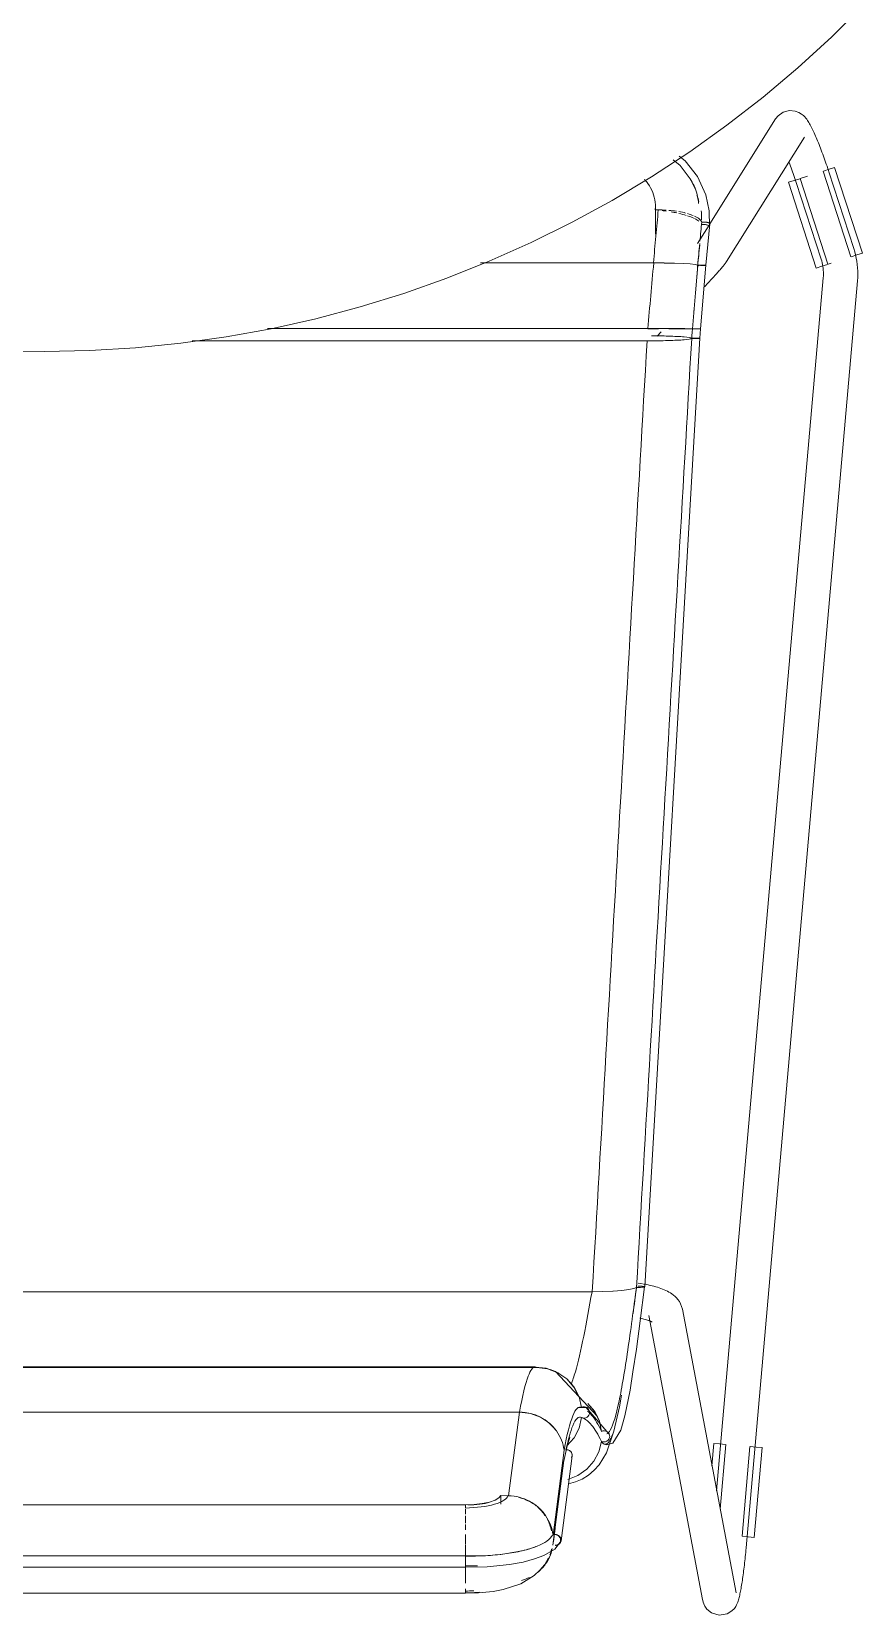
# Model space of a CAD drawing. Header units: millimetres. Extents: x 155927 to 317870, y -36033 to 97293.
# Drawn here: x 159944 to 160235, y 21972 to 22527 of the extents above; entities that cross this region are included whole.
import ezdxf

# ---------------------------------------------------------------- set-up
doc = ezdxf.new("R2010")
doc.units = ezdxf.units.MM
doc.header["$MEASUREMENT"] = 0
doc.layers.add('I-FURN', color=8, linetype='CONTINUOUS', lineweight=9)

msp = doc.modelspace()

# ---------------------------------------------------------------- linework, layer by layer
at = {"layer": 'I-FURN'}
for p, q in [((160224.2, 22524.75), (160235.57, 22536)), ((160212.38, 22513.96), (160224.2, 22524.75)), ((160200.15, 22503.65), (160212.38, 22513.96)), ((160187.51, 22493.84), (160200.15, 22503.65)), ((160204.52, 22496.05), (160181.49, 22459.29)), ((160205.41, 22497.18), (160204.52, 22496.05)), ((160205.41, 22497.18), (160207.15, 22498.4)), ((160207.15, 22498.4), (160209.37, 22498.99)), ((160209.37, 22498.99), (160211.35, 22498.81)), ((160211.35, 22498.81), (160212.73, 22498.29)), ((160212.73, 22498.29), (160213.64, 22497.73)), ((160213.64, 22497.73), (160214.27, 22497.21)), ((160214.27, 22497.21), (160214.74, 22496.74)), ((160214.74, 22496.74), (160215.1, 22496.31)), ((160215.1, 22496.31), (160215.42, 22495.91)), ((160215.42, 22495.91), (160215.69, 22495.52)), ((160215.69, 22495.52), (160215.95, 22495.13)), ((160215.95, 22495.13), (160216.19, 22494.74)), ((160216.19, 22494.74), (160216.43, 22494.34)), ((160216.43, 22494.34), (160216.66, 22493.93)), ((160174.49, 22484.55), (160187.51, 22493.84)), ((160187.39, 22446.1), (160214.69, 22489.68)), ((160216.66, 22493.93), (160216.89, 22493.51)), ((160216.89, 22493.51), (160217.12, 22493.07)), ((160217.12, 22493.07), (160217.35, 22492.61)), ((160217.35, 22492.61), (160217.58, 22492.14)), ((160217.58, 22492.14), (160217.81, 22491.65)), ((160217.81, 22491.65), (160218.04, 22491.14)), ((160218.04, 22491.14), (160218.28, 22490.61)), ((160218.28, 22490.61), (160218.52, 22490.06)), ((160218.52, 22490.06), (160218.77, 22489.5)), ((160218.77, 22489.5), (160219.01, 22488.92)), ((160219.01, 22488.92), (160219.26, 22488.33)), ((160161.1, 22475.78), (160174.49, 22484.55)), ((160219.26, 22488.33), (160219.51, 22487.72)), ((160219.51, 22487.72), (160219.76, 22487.09)), ((160219.76, 22487.09), (160220.01, 22486.45)), ((160220.01, 22486.45), (160220.26, 22485.8)), ((160220.26, 22485.8), (160220.52, 22485.13)), ((160220.52, 22485.13), (160220.77, 22484.45)), ((160220.77, 22484.45), (160221.03, 22483.77)), ((160221.03, 22483.77), (160221.28, 22483.07)), ((160168.77, 22481.72), (160171.16, 22479.72)), ((160170.79, 22483.06), (160172.9, 22481.38)), ((160171.16, 22479.72), (160174.66, 22475.14)), ((160172.9, 22481.38), (160177.23, 22475.85)), ((160209.33, 22480.8), (160209.56, 22480.17)), ((160209.56, 22480.17), (160209.79, 22479.54)), ((160209.79, 22479.54), (160210.03, 22478.89)), ((160210.03, 22478.89), (160210.27, 22478.23)), ((160210.27, 22478.23), (160210.5, 22477.57)), ((160221.16, 22477.78), (160230.85, 22447.77)), ((160221.28, 22483.07), (160221.53, 22482.36)), ((160221.28, 22477.82), (160223.25, 22478.45)), ((160221.53, 22482.36), (160221.79, 22481.65)), ((160221.79, 22481.65), (160222.04, 22480.92)), ((160222.04, 22480.92), (160222.29, 22480.19)), ((160222.29, 22480.19), (160222.54, 22479.46)), ((160222.54, 22479.46), (160222.79, 22478.72)), ((160222.79, 22478.72), (160223.03, 22477.99)), ((160223.03, 22477.99), (160223.18, 22477.53)), ((160223.25, 22478.45), (160225.2, 22479.08)), ((160225.2, 22479.08), (160234.89, 22449.08)), ((160147.38, 22467.55), (160161.1, 22475.78)), ((160174.66, 22475.14), (160176.57, 22471.46)), ((160177.23, 22475.85), (160180.13, 22469.54)), ((160209.05, 22473.87), (160211, 22474.5)), ((160209.05, 22473.87), (160218.74, 22443.86)), ((160210.5, 22477.57), (160210.74, 22476.9)), ((160210.74, 22476.9), (160210.97, 22476.22)), ((160210.97, 22476.22), (160211.2, 22475.53)), ((160211, 22474.5), (160212.97, 22475.14)), ((160211.2, 22475.53), (160211.43, 22474.84)), ((160211.43, 22474.84), (160211.66, 22474.15)), ((160211.66, 22474.15), (160211.77, 22473.82)), ((160211.77, 22473.82), (160220.48, 22447.01)), ((160222.78, 22445.17), (160213.09, 22475.17)), ((160215.67, 22476.01), (160213.19, 22475.21)), ((160231.89, 22450.72), (160223.18, 22477.53)), ((160133.34, 22459.88), (160147.38, 22467.55)), ((160180.13, 22469.54), (160181.35, 22463.89)), ((160162.44, 22464.21), (160163.49, 22464.21)), ((160162.49, 22455.7), (160162.49, 22465.46)), ((160181.35, 22463.89), (160181.44, 22458.43)), ((160119, 22452.78), (160133.34, 22459.88)), ((160181.25, 22458.92), (160177.22, 22452.47)), ((160180.14, 22444.83), (160181.56, 22459.32)), ((160104.4, 22446.26), (160119, 22452.78)), ((160231.91, 22450.67), (160231.89, 22450.72)), ((160232.24, 22449.58), (160231.91, 22450.67)), ((160089.54, 22440.32), (160104.4, 22446.26)), ((160161.79, 22445.66), (160101.3, 22445.66)), ((160101.3, 22445.66), (160161.79, 22445.66)), ((160165.55, 22445.64), (160161.79, 22445.66)), ((160161.91, 22445.66), (160165.55, 22445.63)), ((160165.64, 22445.63), (160169.08, 22445.56)), ((160169.08, 22445.56), (160165.65, 22445.63)), ((160172.18, 22445.45), (160169.08, 22445.56)), ((160169.15, 22445.56), (160172.18, 22445.45)), ((160174.66, 22445.3), (160172.18, 22445.45)), ((160172.22, 22445.44), (160174.66, 22445.29)), ((160176.4, 22445.12), (160174.66, 22445.3)), ((160174.68, 22445.29), (160176.4, 22445.12)), ((160176.4, 22445.12), (160177.28, 22444.92)), ((160177.29, 22444.92), (160176.4, 22445.12)), ((160177.28, 22444.92), (160177.75, 22444.93)), ((160177.76, 22444.93), (160177.29, 22444.92)), ((160177.3, 22444.74), (160177.77, 22444.73)), ((160177.77, 22444.73), (160177.3, 22444.74)), ((160177.75, 22444.93), (160178.25, 22444.93)), ((160178.25, 22444.93), (160177.76, 22444.93)), ((160178.75, 22444.93), (160178.25, 22444.93)), ((160178.25, 22444.93), (160178.74, 22444.93)), ((160178.27, 22444.73), (160178.76, 22444.73)), ((160178.76, 22444.73), (160178.27, 22444.73)), ((160178.31, 22422.63), (160180.13, 22444.83)), ((160178.74, 22444.93), (160179.19, 22444.92)), ((160179.2, 22444.92), (160178.75, 22444.93)), ((160178.76, 22444.73), (160179.21, 22444.74)), ((160179.21, 22444.74), (160178.76, 22444.73)), ((160179.19, 22444.92), (160179.58, 22444.9)), ((160179.58, 22444.9), (160179.2, 22444.92)), ((160179.21, 22444.74), (160179.59, 22444.76)), ((160179.59, 22444.76), (160179.21, 22444.74)), ((160179.88, 22444.88), (160179.58, 22444.9)), ((160179.58, 22444.9), (160179.87, 22444.88)), ((160179.59, 22444.76), (160179.88, 22444.78)), ((160179.88, 22444.78), (160179.59, 22444.76)), ((160180.07, 22444.86), (160179.88, 22444.88)), ((160179.88, 22444.78), (160180.07, 22444.81)), ((160180.07, 22444.81), (160179.88, 22444.78)), ((160180.06, 22444.86), (160180.13, 22444.83)), ((160180.14, 22444.83), (160180.07, 22444.86)), ((160180.07, 22444.81), (160180.14, 22444.83)), ((160180.13, 22444.83), (160180.07, 22444.81)), ((160186.27, 22444.61), (160186.07, 22444.37)), ((160186.46, 22444.84), (160186.27, 22444.61)), ((160186.64, 22445.07), (160186.46, 22444.84)), ((160186.81, 22445.29), (160186.64, 22445.07)), ((160186.99, 22445.52), (160186.81, 22445.29)), ((160187.17, 22445.77), (160186.99, 22445.52)), ((160187.39, 22446.1), (160187.17, 22445.77)), ((160220.69, 22444.49), (160218.74, 22443.86)), ((160220.48, 22447.01), (160220.67, 22446.38)), ((160220.67, 22446.38), (160220.84, 22445.74)), ((160222.66, 22445.13), (160220.69, 22444.49)), ((160220.84, 22445.74), (160220.98, 22445.09)), ((160220.98, 22445.09), (160221.09, 22444.44)), ((160224.04, 22445.58), (160222.88, 22445.2)), ((160232.94, 22448.45), (160230.97, 22447.81)), ((160232.52, 22448.47), (160232.24, 22449.58)), ((160232.76, 22447.35), (160232.52, 22448.47)), ((160232.96, 22446.23), (160232.76, 22447.35)), ((160234.89, 22449.08), (160232.94, 22448.45)), ((160233.11, 22445.1), (160232.96, 22446.23)), ((160233.21, 22443.96), (160233.11, 22445.1)), ((160074.45, 22434.99), (160089.54, 22440.32)), ((160181.37, 22439.15), (160180.96, 22438.71)), ((160181.78, 22439.59), (160181.37, 22439.15)), ((160182.17, 22440.01), (160181.78, 22439.59)), ((160182.55, 22440.43), (160182.17, 22440.01)), ((160182.92, 22440.83), (160182.55, 22440.43)), ((160183.27, 22441.22), (160182.92, 22440.83)), ((160183.62, 22441.6), (160183.27, 22441.22)), ((160183.95, 22441.96), (160183.62, 22441.6)), ((160221.22, 22440.45), (160183.93, 22015.94)), ((160184.26, 22442.31), (160183.95, 22441.96)), ((160184.56, 22442.65), (160184.26, 22442.31)), ((160184.85, 22442.97), (160184.56, 22442.65)), ((160185.12, 22443.28), (160184.85, 22442.97)), ((160185.38, 22443.57), (160185.12, 22443.28)), ((160185.62, 22443.85), (160185.38, 22443.57)), ((160185.85, 22444.12), (160185.62, 22443.85)), ((160186.07, 22444.37), (160185.85, 22444.12)), ((160194.23, 21996.07), (160233.18, 22439.4)), ((160221.09, 22444.44), (160221.18, 22443.78)), ((160221.18, 22443.78), (160221.24, 22443.12)), ((160221.27, 22441.14), (160221.23, 22440.47)), ((160221.23, 22440.47), (160221.23, 22440.44)), ((160221.24, 22443.12), (160221.28, 22442.46)), ((160221.29, 22441.8), (160221.27, 22441.14)), ((160221.28, 22442.46), (160221.29, 22441.8)), ((160233.18, 22439.39), (160233.26, 22440.53)), ((160233.27, 22442.82), (160233.21, 22443.96)), ((160233.26, 22440.53), (160233.29, 22441.68)), ((160233.29, 22441.68), (160233.27, 22442.82)), ((160059.17, 22430.26), (160074.45, 22434.99)), ((160180.11, 22437.79), (160179.67, 22437.32)), ((160180.54, 22438.25), (160180.11, 22437.79)), ((160180.96, 22438.71), (160180.54, 22438.25)), ((160043.71, 22426.15), (160059.17, 22430.26)), ((160012.36, 22419.79), (160028.1, 22422.65)), ((160026.85, 22422.69), (160159.84, 22422.69)), ((160159.84, 22422.69), (160026.85, 22422.69)), ((160028.1, 22422.65), (160043.71, 22426.15)), ((160159.84, 22422.69), (160163.63, 22422.69)), ((160163.63, 22422.69), (160159.84, 22422.69)), ((160163.63, 22422.57), (160159.86, 22422.57)), ((160159.86, 22422.57), (160163.64, 22422.57)), ((160163.63, 22422.69), (160167.2, 22422.69)), ((160167.2, 22422.69), (160163.63, 22422.69)), ((160170.31, 22422.58), (160167.19, 22422.57)), ((160167.19, 22422.57), (160170.32, 22422.58)), ((160167.2, 22422.69), (160170.33, 22422.68)), ((160170.33, 22422.68), (160167.2, 22422.69)), ((160172.81, 22422.59), (160170.31, 22422.58)), ((160170.32, 22422.58), (160172.82, 22422.59)), ((160170.33, 22422.68), (160172.83, 22422.67)), ((160172.84, 22422.67), (160170.33, 22422.68)), ((160174.56, 22422.61), (160172.81, 22422.59)), ((160172.82, 22422.59), (160174.57, 22422.61)), ((160172.84, 22422.67), (160174.58, 22422.65)), ((160174.58, 22422.65), (160172.84, 22422.67)), ((160174.58, 22422.65), (160175.47, 22422.64)), ((160175.47, 22422.64), (160174.58, 22422.65)), ((160175.93, 22422.62), (160175.46, 22422.62)), ((160175.46, 22422.62), (160175.93, 22422.62)), ((160175.47, 22422.64), (160175.94, 22422.64)), ((160175.94, 22422.64), (160175.47, 22422.64)), ((160176.43, 22422.62), (160175.93, 22422.62)), ((160175.93, 22422.62), (160176.43, 22422.62)), ((160175.94, 22422.64), (160176.43, 22422.64)), ((160176.44, 22422.64), (160175.94, 22422.64)), ((160176.43, 22422.64), (160176.93, 22422.64)), ((160176.92, 22422.62), (160176.43, 22422.62)), ((160176.43, 22422.62), (160176.92, 22422.62)), ((160176.93, 22422.64), (160176.44, 22422.64)), ((160177.37, 22422.62), (160176.92, 22422.62)), ((160176.92, 22422.62), (160177.37, 22422.62)), ((160176.93, 22422.64), (160177.38, 22422.64)), ((160177.38, 22422.64), (160176.93, 22422.64)), ((160177.75, 22422.62), (160177.37, 22422.62)), ((160177.37, 22422.62), (160177.76, 22422.62)), ((160177.38, 22422.64), (160177.76, 22422.64)), ((160177.76, 22422.64), (160177.38, 22422.64)), ((160177.76, 22422.64), (160178.05, 22422.63)), ((160178.06, 22422.63), (160177.76, 22422.64)), ((160178.3, 22422.63), (160178.04, 22419.27)), ((160178.24, 22422.63), (160178.3, 22422.63)), ((160178.3, 22422.63), (160178.24, 22422.63)), ((160178.24, 22422.63), (160178.31, 22422.63)), ((160178.31, 22422.63), (160178.24, 22422.63)), ((159980.59, 22415.96), (159996.51, 22417.56)), ((159996.51, 22417.56), (160012.36, 22419.79)), ((160000.48, 22418.38), (160159.58, 22418.38)), ((160159.58, 22418.38), (160000.48, 22418.38)), ((160158.75, 22087.36), (160178.03, 22419.27)), ((160159.58, 22418.38), (160163.36, 22418.4)), ((160163.37, 22420.14), (160161.12, 22420.16)), ((160163.07, 22420.02), (160164.54, 22421.55)), ((160163.36, 22418.4), (160166.93, 22418.48)), ((160166.92, 22420.06), (160163.37, 22420.14)), ((160170.04, 22419.94), (160166.92, 22420.06)), ((160166.93, 22418.48), (160170.06, 22418.6)), ((160172.54, 22419.77), (160170.04, 22419.94)), ((160170.06, 22418.6), (160172.56, 22418.77)), ((160174.29, 22419.58), (160172.54, 22419.77)), ((160172.56, 22418.77), (160174.31, 22418.96)), ((160175.19, 22419.37), (160174.29, 22419.58)), ((160174.31, 22418.96), (160175.2, 22419.17)), ((160175.66, 22419.38), (160175.19, 22419.37)), ((160175.2, 22419.17), (160175.67, 22419.16)), ((160176.16, 22419.38), (160175.66, 22419.38)), ((160175.67, 22419.16), (160176.16, 22419.16)), ((160176.65, 22419.38), (160176.16, 22419.38)), ((160176.16, 22419.16), (160176.65, 22419.17)), ((160177.1, 22419.37), (160176.65, 22419.38)), ((160176.65, 22419.17), (160177.11, 22419.18)), ((160177.48, 22419.35), (160177.1, 22419.37)), ((160177.11, 22419.18), (160177.49, 22419.19)), ((160177.78, 22419.33), (160177.48, 22419.35)), ((160177.49, 22419.19), (160177.78, 22419.22)), ((160177.96, 22419.3), (160177.78, 22419.33)), ((160177.78, 22419.22), (160177.97, 22419.24)), ((160178.03, 22419.27), (160177.96, 22419.3)), ((160177.97, 22419.24), (160178.03, 22419.27)), ((159939.99, 22414.77), (159948.63, 22414.68)), ((159948.63, 22414.68), (159964.62, 22415)), ((159964.62, 22415), (159980.59, 22415.96)), ((159756.93, 22085.64), (160140.33, 22085.64)), ((160140.33, 22085.64), (159756.93, 22085.64)), ((160140.33, 22085.64), (160144.1, 22085.7)), ((160144.1, 22085.7), (160140.41, 22085.64)), ((160144.1, 22085.7), (160147.63, 22085.86)), ((160147.63, 22085.86), (160144.16, 22085.7)), ((160147.63, 22085.86), (160150.73, 22086.09)), ((160150.74, 22086.09), (160147.68, 22085.86)), ((160150.73, 22086.09), (160153.23, 22086.41)), ((160153.23, 22086.41), (160150.77, 22086.1)), ((160153.23, 22086.41), (160154.98, 22086.77)), ((160154.98, 22086.77), (160153.24, 22086.41)), ((160155.88, 22087.17), (160154.98, 22086.77)), ((160154.98, 22086.77), (160155.88, 22087.17)), ((160155.88, 22087.17), (160156.35, 22087.16)), ((160156.35, 22087.16), (160155.88, 22087.17)), ((160156.35, 22087.16), (160156.85, 22087.15)), ((160156.85, 22087.15), (160156.35, 22087.16)), ((160156.89, 22087.58), (160156.39, 22087.57)), ((160156.39, 22087.57), (160156.89, 22087.58)), ((160157.22, 22088.49), (160156.49, 22088.59)), ((160156.85, 22087.15), (160157.34, 22087.16)), ((160157.34, 22087.16), (160156.85, 22087.15)), ((160157.38, 22087.57), (160156.89, 22087.58)), ((160156.89, 22087.58), (160157.38, 22087.57)), ((160158.74, 22087.36), (160157.19, 22075.51)), ((160157.94, 22088.39), (160157.22, 22088.49)), ((160157.34, 22087.16), (160157.79, 22087.18)), ((160157.8, 22087.18), (160157.34, 22087.16)), ((160157.83, 22087.54), (160157.38, 22087.57)), ((160157.38, 22087.57), (160157.83, 22087.54)), ((160157.79, 22087.18), (160158.18, 22087.21)), ((160158.18, 22087.21), (160157.8, 22087.18)), ((160158.21, 22087.51), (160157.83, 22087.54)), ((160157.83, 22087.54), (160158.21, 22087.51)), ((160158.18, 22087.21), (160158.48, 22087.26)), ((160158.48, 22087.26), (160158.18, 22087.21)), ((160158.5, 22087.47), (160158.21, 22087.51)), ((160158.21, 22087.51), (160158.5, 22087.47)), ((160158.64, 22088.27), (160158.38, 22088.31)), ((160158.48, 22087.26), (160158.67, 22087.31)), ((160158.67, 22087.31), (160158.48, 22087.26)), ((160158.68, 22087.41), (160158.5, 22087.47)), ((160158.5, 22087.47), (160158.68, 22087.41)), ((160159.33, 22088.14), (160158.64, 22088.27)), ((160158.67, 22087.31), (160158.74, 22087.36)), ((160158.75, 22087.36), (160158.67, 22087.31)), ((160158.74, 22087.36), (160158.68, 22087.41)), ((160158.68, 22087.41), (160158.75, 22087.36)), ((160160.01, 22088.01), (160159.33, 22088.14)), ((160160.68, 22087.87), (160160.01, 22088.01)), ((160161.34, 22087.71), (160160.68, 22087.87)), ((160161.98, 22087.55), (160161.34, 22087.71)), ((160162.61, 22087.38), (160161.98, 22087.55)), ((160163.23, 22087.2), (160162.61, 22087.38)), ((160163.83, 22087), (160163.23, 22087.2)), ((160164.43, 22086.8), (160163.83, 22087)), ((160165.01, 22086.58), (160164.43, 22086.8)), ((160165.58, 22086.34), (160165.01, 22086.58)), ((160166.14, 22086.09), (160165.58, 22086.34)), ((160166.69, 22085.82), (160166.14, 22086.09)), ((160167.22, 22085.53), (160166.69, 22085.82)), ((160167.76, 22085.2), (160167.22, 22085.53)), ((160168.3, 22084.85), (160167.76, 22085.2)), ((160168.83, 22084.44), (160168.3, 22084.85)), ((160169.36, 22083.99), (160168.83, 22084.44)), ((160169.88, 22083.47), (160169.36, 22083.99)), ((160170.39, 22082.88), (160169.88, 22083.47)), ((160170.88, 22082.19), (160170.39, 22082.88)), ((160171.31, 22081.4), (160170.88, 22082.19)), ((160171.68, 22080.5), (160171.31, 22081.4)), ((160171.94, 22079.52), (160171.68, 22080.5)), ((160190.75, 21980.22), (160171.94, 22079.52)), ((160157.19, 22075.51), (160155.83, 22065.58)), ((160157.6, 22076.26), (160157.11, 22076.35)), ((160158.07, 22076.16), (160157.6, 22076.26)), ((160158.51, 22076.05), (160158.07, 22076.16)), ((160158.93, 22075.95), (160158.51, 22076.05)), ((160159.33, 22075.84), (160158.93, 22075.95)), ((160159.69, 22075.73), (160159.33, 22075.84)), ((160160.03, 22075.62), (160159.69, 22075.73)), ((160160.33, 22075.52), (160160.03, 22075.62)), ((160160.15, 22077.28), (160178.96, 21977.99)), ((160160.6, 22075.41), (160160.33, 22075.52)), ((160160.84, 22075.32), (160160.6, 22075.41)), ((160161.03, 22075.23), (160160.84, 22075.32)), ((160161.18, 22075.16), (160161.03, 22075.23)), ((160161.27, 22075.11), (160161.18, 22075.16)), ((160161.34, 22075.07), (160161.27, 22075.11)), ((160161.37, 22075.05), (160161.34, 22075.07)), ((160155.83, 22065.58), (160154.65, 22057.56)), ((159776.24, 22059.14), (160121.02, 22059.14)), ((160121.02, 22059.14), (159776.24, 22059.14)), ((160120.48, 22059.3), (159815.68, 22059.3)), ((160124.23, 22058.85), (160120.48, 22059.29)), ((160121.02, 22059.14), (160124.81, 22058.66)), ((160124.81, 22058.67), (160121.02, 22059.14)), ((160128.7, 22057.13), (160124.23, 22058.85)), ((160128.38, 22057.31), (160124.81, 22058.67)), ((160124.81, 22058.66), (160128.38, 22057.3)), ((160127.6, 22057.72), (160125.67, 22058.43)), ((160142.2, 22042.03), (160127.6, 22057.72)), ((160131.52, 22055.14), (160128.38, 22057.31)), ((160128.38, 22057.3), (160131.51, 22055.13)), ((160154.65, 22057.56), (160153.62, 22051.24)), ((160131.51, 22055.13), (160134.02, 22052.25)), ((160134.03, 22052.26), (160131.52, 22055.14)), ((160134.02, 22052.25), (160135.77, 22048.87)), ((160135.78, 22048.87), (160134.03, 22052.26)), ((160153.62, 22051.24), (160151.81, 22042.22)), ((160136.67, 22045.15), (160135.78, 22048.87)), ((160138.85, 22046.54), (160141.25, 22043.7)), ((160141.26, 22043.7), (160138.85, 22046.54)), ((160149.9, 22045.38), (160150.64, 22049.45)), ((159782.27, 22043.54), (160114.98, 22043.54)), ((160114.98, 22043.54), (159782.27, 22043.54)), ((160114.98, 22043.54), (160111.12, 22014.27)), ((160118.75, 22043.07), (160114.98, 22043.54)), ((160122.3, 22041.75), (160118.75, 22043.07)), ((160125.41, 22039.67), (160122.3, 22041.75)), ((160138.48, 22045.12), (160135.6, 22045.17)), ((160135.78, 22037.93), (160136.67, 22041.64)), ((160136.67, 22045.15), (160137.14, 22045.31)), ((160137.14, 22045.31), (160136.67, 22045.15)), ((160137.14, 22041.49), (160136.67, 22041.65)), ((160136.67, 22041.64), (160137.14, 22041.48)), ((160137.35, 22041.36), (160136.92, 22041.54)), ((160137.14, 22045.31), (160137.64, 22045.35)), ((160137.64, 22045.35), (160137.14, 22045.31)), ((160137.64, 22041.45), (160137.14, 22041.49)), ((160137.14, 22041.48), (160137.64, 22041.44)), ((160137.64, 22045.35), (160138.13, 22045.27)), ((160138.13, 22045.27), (160137.64, 22045.35)), ((160138.13, 22041.53), (160137.64, 22041.45)), ((160137.64, 22041.44), (160138.13, 22041.53)), ((160138.13, 22045.27), (160138.58, 22045.07)), ((160138.58, 22045.07), (160138.13, 22045.27)), ((160138.58, 22041.73), (160138.13, 22041.53)), ((160138.13, 22041.53), (160138.58, 22041.73)), ((160146.31, 22035.83), (160138.19, 22045.25)), ((160138.58, 22045.07), (160138.96, 22044.75)), ((160138.96, 22044.75), (160138.58, 22045.07)), ((160138.96, 22042.04), (160138.58, 22041.73)), ((160138.58, 22041.73), (160138.96, 22042.04)), ((160138.96, 22044.75), (160139.25, 22044.35)), ((160139.26, 22044.35), (160138.96, 22044.75)), ((160139.25, 22042.45), (160138.96, 22042.04)), ((160138.96, 22042.04), (160139.26, 22042.45)), ((160139.25, 22044.35), (160139.44, 22043.89)), ((160139.44, 22042.91), (160139.25, 22042.45)), ((160139.45, 22043.89), (160139.26, 22044.35)), ((160139.26, 22042.45), (160139.45, 22042.91)), ((160139.44, 22043.89), (160139.51, 22043.4)), ((160139.51, 22043.4), (160139.44, 22042.91)), ((160139.51, 22043.4), (160139.45, 22043.89)), ((160139.45, 22042.91), (160139.51, 22043.4)), ((160141.25, 22043.7), (160142.89, 22040.37)), ((160142.9, 22040.38), (160141.26, 22043.7)), ((160142.89, 22040.37), (160143.68, 22036.76)), ((160143.68, 22036.76), (160142.9, 22040.38)), ((160148.01, 22036.86), (160149.9, 22045.38)), ((160151.81, 22042.22), (160150.41, 22037.23)), ((160127.9, 22036.93), (160125.41, 22039.67)), ((160131.52, 22031.66), (160134.03, 22034.54)), ((160132.52, 22034.57), (160131.76, 22032.13)), ((160134.03, 22034.54), (160135.78, 22037.93)), ((160143.68, 22036.76), (160144.16, 22036.91)), ((160144.16, 22036.91), (160143.68, 22036.76)), ((160144.16, 22036.91), (160144.65, 22036.94)), ((160144.66, 22036.94), (160144.16, 22036.91)), ((160144.65, 22036.94), (160145.15, 22036.85)), ((160145.15, 22036.85), (160144.66, 22036.94)), ((160145.15, 22036.85), (160145.59, 22036.64)), ((160145.6, 22036.65), (160145.15, 22036.85)), ((160145.34, 22029.23), (160148.01, 22036.86)), ((160145.59, 22036.64), (160145.97, 22036.33)), ((160145.98, 22036.33), (160145.6, 22036.65)), ((160145.97, 22036.33), (160146.26, 22035.92)), ((160146.27, 22035.92), (160145.98, 22036.33)), ((160146.15, 22036.11), (160146.28, 22035.89)), ((160146.43, 22034.49), (160146.23, 22034.04)), ((160146.24, 22034.04), (160146.43, 22034.49)), ((160146.26, 22035.92), (160146.44, 22035.46)), ((160146.45, 22035.47), (160146.27, 22035.92)), ((160146.5, 22034.98), (160146.43, 22034.49)), ((160146.43, 22034.49), (160146.51, 22034.98)), ((160146.44, 22035.46), (160146.5, 22034.98)), ((160146.51, 22034.98), (160146.45, 22035.47)), ((160150.41, 22037.23), (160147.64, 22032.59)), ((160130.53, 22030.17), (160126.69, 22000.47)), ((160131.76, 22032.13), (160130.39, 22025.84)), ((160131.5, 22030.36), (160131, 22030.32)), ((160131.99, 22030.28), (160131.5, 22030.36)), ((160132.44, 22030.09), (160131.99, 22030.28)), ((160132.83, 22029.79), (160132.44, 22030.09)), ((160133.12, 22029.4), (160132.83, 22029.79)), ((160133.31, 22028.96), (160133.12, 22029.4)), ((160133.38, 22028.49), (160133.31, 22028.96)), ((160140.99, 22026.33), (160142.73, 22029.65)), ((160142.73, 22029.65), (160143.63, 22033.28)), ((160142.83, 22025.12), (160145.34, 22029.23)), ((160144.1, 22033.11), (160143.63, 22033.28)), ((160143.63, 22033.28), (160144.1, 22033.11)), ((160144.6, 22033.07), (160144.1, 22033.11)), ((160144.1, 22033.11), (160144.6, 22033.07)), ((160145.45, 22032.06), (160144.54, 22032.35)), ((160145.09, 22033.15), (160144.6, 22033.07)), ((160144.6, 22033.07), (160145.09, 22033.14)), ((160145.55, 22033.34), (160145.09, 22033.15)), ((160145.09, 22033.14), (160145.55, 22033.34)), ((160147.64, 22032.59), (160145.45, 22032.06)), ((160145.93, 22033.65), (160145.55, 22033.34)), ((160145.55, 22033.34), (160145.94, 22033.64)), ((160146.23, 22034.04), (160145.93, 22033.65)), ((160145.94, 22033.64), (160146.24, 22034.04)), ((160182.89, 22032.58), (160182.2, 22024.68)), ((160182.89, 22032.58), (160184.94, 22032.4)), ((160184.94, 22032.4), (160187, 22032.22)), ((160185.14, 22009.6), (160187.12, 22032.21)), ((160195.57, 22031.46), (160192.81, 22000.05)), ((160195.7, 22031.45), (160197.76, 22031.27)), ((160199.8, 22031.09), (160197.04, 21999.68)), ((160197.76, 22031.27), (160199.8, 22031.09)), ((160130.51, 22026.62), (160126.67, 21996.93)), ((160133.36, 22028.26), (160129.51, 21998.48)), ((160133.12, 22027.58), (160133.31, 22028.03)), ((160133.31, 22028.03), (160133.38, 22028.49)), ((160135.42, 22021.33), (160138.51, 22023.5)), ((160138.51, 22023.5), (160140.99, 22026.33)), ((160141.1, 22023.16), (160142.83, 22025.12)), ((160131.91, 22019.92), (160135.42, 22021.33)), ((160132.05, 22018.41), (160134.55, 22019.07)), ((160134.55, 22019.07), (160136.92, 22020.1)), ((160136.92, 22020.1), (160139.12, 22021.47)), ((160139.12, 22021.47), (160141.1, 22023.16)), ((160106.42, 22012.68), (160104.43, 22012.01)), ((160107.77, 22013.47), (160106.42, 22012.68)), ((160108.41, 22014.33), (160107.77, 22013.47)), ((160108.41, 22011.33), (160108.41, 22014.33)), ((160111.12, 22014.27), (160108.41, 22014.33)), ((160096.05, 22011.08), (159801.2, 22011.08)), ((159801.2, 22011.02), (160096.05, 22011.02)), ((160099.09, 22011.19), (160096.05, 22011.08)), ((160096.05, 22009.49), (160096.05, 22007.75)), ((160096.05, 22007.17), (160096.05, 22004.7)), ((160101.94, 22011.5), (160099.09, 22011.19)), ((160104.43, 22012.01), (160101.94, 22011.5)), ((160096.05, 22004.18), (160096.05, 22002.34)), ((160127.44, 22002.89), (160126.82, 21998.12)), ((160096.05, 22000.71), (160096.05, 21997.15)), ((160096.05, 21993.15), (160096.05, 21996.96)), ((160096.05, 21996.96), (160096.05, 21993.15)), ((160117.39, 21995.37), (160120.21, 21996.25)), ((160120.21, 21996.25), (160120.72, 21996.44)), ((160127.26, 21995.6), (160123.43, 21993.3)), ((160129.15, 21997.99), (160127.26, 21995.6)), ((160195, 21999.86), (160192.94, 22000.04)), ((160194.15, 21995.16), (160194.22, 21995.92)), ((160194.22, 21995.92), (160194.23, 21996.07)), ((160197.04, 21999.68), (160195, 21999.86)), ((160096.05, 21993.18), (159801.2, 21993.18)), ((160096.05, 21993.18), (160102.47, 21993.26)), ((160096.05, 21993.17), (160096.05, 21989.21)), ((160096.05, 21993.07), (160096.05, 21993.17)), ((160096.05, 21992.84), (160096.05, 21993.07)), ((160096.05, 21992.51), (160096.05, 21992.84)), ((160096.05, 21992.09), (160096.05, 21992.51)), ((160096.05, 21991.62), (160096.05, 21992.09)), ((160096.05, 21991.12), (160096.05, 21991.62)), ((160096.05, 21990.63), (160096.05, 21991.12)), ((160096.05, 21990.18), (160096.05, 21990.63)), ((160096.05, 21989.79), (160096.05, 21990.18)), ((160102.47, 21993.26), (160108.45, 21993.74)), ((160111.5, 21990.16), (160103.62, 21989.36)), ((160108.45, 21993.74), (160113.89, 21994.57)), ((160116.22, 21991.03), (160111.5, 21990.16)), ((160113.89, 21994.57), (160117.39, 21995.37)), ((160120.26, 21992.11), (160116.22, 21991.03)), ((160123.43, 21993.3), (160120.26, 21992.11)), ((160123.79, 21990.22), (160122.12, 21988.15)), ((160125.12, 21992.49), (160123.79, 21990.22)), ((160193.62, 21990), (160193.7, 21990.72)), ((160193.7, 21990.72), (160193.78, 21991.45)), ((160193.78, 21991.45), (160193.86, 21992.18)), ((160193.86, 21992.18), (160193.93, 21992.92)), ((160193.93, 21992.92), (160194.01, 21993.67)), ((160194.01, 21993.67), (160194.08, 21994.41)), ((160194.08, 21994.41), (160194.15, 21995.16)), ((159801.2, 21989.21), (160096.05, 21989.21)), ((160096.05, 21989.48), (160096.05, 21989.79)), ((160096.05, 21989.28), (160096.05, 21989.48)), ((160096.05, 21986.43), (160096.05, 21989.46)), ((160096.05, 21989.46), (160096.05, 21986.44)), ((160103.62, 21989.36), (160096.05, 21989.21)), ((160096.05, 21989.21), (160096.05, 21989.28)), ((160096.05, 21986.28), (160096.05, 21983.7)), ((160120.14, 21986.32), (160115.43, 21983.45)), ((160122.12, 21988.15), (160120.14, 21986.32)), ((160192.83, 21984.06), (160192.92, 21984.67)), ((160192.92, 21984.67), (160193.01, 21985.29)), ((160193.01, 21985.29), (160193.1, 21985.92)), ((160193.1, 21985.92), (160193.19, 21986.57)), ((160193.19, 21986.57), (160193.28, 21987.23)), ((160193.28, 21987.23), (160193.36, 21987.91)), ((160193.36, 21987.91), (160193.45, 21988.6)), ((160193.45, 21988.6), (160193.53, 21989.3)), ((160193.53, 21989.3), (160193.62, 21990)), ((159801.2, 21980.18), (160096.05, 21980.18)), ((160096.05, 21981.67), (160096.05, 21980.19)), ((160096.05, 21980.18), (160096.05, 21980.35)), ((160100.57, 21980.26), (160096.05, 21980.18)), ((160105.78, 21980.78), (160100.57, 21980.26)), ((160109.28, 21981.43), (160105.78, 21980.78)), ((160115.43, 21983.45), (160109.28, 21981.43)), ((160191.77, 21978.59), (160191.88, 21979.01)), ((160191.88, 21979.01), (160191.98, 21979.44)), ((160191.98, 21979.44), (160192.08, 21979.88)), ((160192.08, 21979.88), (160192.17, 21980.34)), ((160192.17, 21980.34), (160192.27, 21980.82)), ((160192.27, 21980.82), (160192.36, 21981.31)), ((160192.36, 21981.31), (160192.46, 21981.83)), ((160192.46, 21981.83), (160192.55, 21982.36)), ((160192.55, 21982.36), (160192.64, 21982.91)), ((160192.64, 21982.91), (160192.74, 21983.48)), ((160192.74, 21983.48), (160192.83, 21984.06)), ((160179.05, 21977.57), (160178.96, 21977.99)), ((160179.18, 21977.06), (160179.05, 21977.57)), ((160179.4, 21976.44), (160179.18, 21977.06)), ((160179.77, 21975.64), (160179.4, 21976.44)), ((160180.52, 21974.55), (160179.77, 21975.64)), ((160182.1, 21973.23), (160180.52, 21974.55)), ((160187.61, 21972.88), (160189.26, 21973.92)), ((160189.26, 21973.92), (160190.12, 21974.83)), ((160190.12, 21974.83), (160190.6, 21975.53)), ((160190.6, 21975.53), (160190.9, 21976.09)), ((160190.9, 21976.09), (160191.12, 21976.57)), ((160191.12, 21976.57), (160191.28, 21977)), ((160191.28, 21977), (160191.43, 21977.4)), ((160191.43, 21977.4), (160191.55, 21977.8)), ((160191.55, 21977.8), (160191.67, 21978.19)), ((160191.67, 21978.19), (160191.77, 21978.59)), ((160182.1, 21973.23), (160184.85, 21972.4)), ((160184.85, 21972.4), (160187.61, 21972.88))]:
    msp.add_line(p, q, dxfattribs=at)
for centre, major_axis, ratio, start_param, end_param in [((160114.85, 22028.48), (15.78, 0), 0.955139, 0.595876, 1.562553), ((160114.85, 22028.48), (15.78, 0), 0.955139, 0.354206, 0.595753), ((160114.85, 22028.48), (15.78, 0), 0.955139, 0.112537, 0.354036), ((160131.41, 22028.49), (1.96, 0), 0.955139, 5.775592, 8.064923), ((160096.05, 21995.93), (0, 15.75), 0.000004, 5.8107, 5.99294), ((160096.05, 21984.45), (12.4, 0), 0.287441, 4.712389, 4.950404)]:
    msp.add_ellipse(centre, major_axis=major_axis, ratio=ratio, start_param=start_param, end_param=end_param, dxfattribs=at)
for points in [[(160158.6, 22474.9), (160158.85, 22474.64), (160159.09, 22474.37), (160159.33, 22474.1)], [(160177.75, 22467.13), (160177.55, 22467.85), (160177.32, 22468.57), (160177.05, 22469.28)], [(160161.79, 22445.66), (160162.09, 22448.8), (160162.68, 22455.04), (160163.23, 22461.19), (160163.49, 22464.21)], [(160162.49, 22465.73), (160162.5, 22465.23), (160162.48, 22464.72), (160162.44, 22464.21)], [(160163.49, 22464.21), (160164.44, 22464.2), (160165.37, 22464.17), (160166.28, 22464.11)], [(160166.32, 22463.8), (160165.85, 22463.86), (160165.37, 22463.92), (160164.9, 22463.96)], [(160167.21, 22464.05), (160168.11, 22463.97), (160168.99, 22463.87), (160169.84, 22463.74)], [(160170.01, 22463.15), (160169.37, 22463.29), (160168.7, 22463.42), (160168.02, 22463.54)], [(160173.27, 22462.3), (160172.47, 22462.55), (160171.59, 22462.78), (160170.67, 22462.99)], [(160170.69, 22463.61), (160171.53, 22463.47), (160172.34, 22463.3), (160173.08, 22463.11)], [(160175.89, 22461.31), (160175.26, 22461.6), (160174.52, 22461.88), (160173.7, 22462.14)], [(160173.74, 22462.93), (160174.47, 22462.72), (160175.11, 22462.49), (160175.71, 22462.24)], [(160177.71, 22460.23), (160177.3, 22460.56), (160176.78, 22460.88), (160176.14, 22461.19)], [(160176.17, 22462.05), (160176.87, 22461.72), (160178.01, 22461.02), (160178.58, 22460.27), (160178.72, 22459.88)], [(160178.54, 22463.87), (160178.63, 22463.06), (160178.64, 22462.24), (160178.64, 22461.41)], [(160178.68, 22460.71), (160178.67, 22461.36), (160178.63, 22462.01), (160178.57, 22462.66)], [(160178.09, 22453.31), (160178.3, 22455.52), (160178.51, 22457.71), (160178.72, 22459.88)], [(160181.37, 22458.57), (160181.33, 22458.62), (160181.21, 22458.71), (160180.91, 22458.85), (160180.53, 22458.96), (160180.07, 22459.06), (160179.58, 22459.12), (160179.08, 22459.15), (160178.77, 22459.15), (160178.62, 22459.15)], [(160177.29, 22444.92), (160177.53, 22447.45), (160177.76, 22449.97), (160178, 22452.46)], [(160177.3, 22444.74), (160177.53, 22447.11), (160177.77, 22449.48), (160178, 22451.82)], [(160161.91, 22445.66), (160161.56, 22441.84), (160161.22, 22438.01), (160160.88, 22434.19)], [(160177.28, 22444.92), (160176.98, 22441.22), (160176.38, 22433.79), (160175.77, 22426.36), (160175.47, 22422.64)], [(160177.3, 22444.74), (160176.99, 22441.09), (160176.69, 22437.44), (160176.39, 22433.79)], [(160160.88, 22434.19), (160160.53, 22430.36), (160160.19, 22426.53), (160159.84, 22422.69)], [(160176.09, 22430.18), (160176.06, 22429.77), (160176.02, 22429.36), (160175.99, 22428.95)], [(160175.19, 22419.37), (160175.24, 22419.91), (160175.33, 22421), (160175.42, 22422.08), (160175.46, 22422.62)], [(160175.2, 22419.17), (160175.24, 22419.75), (160175.33, 22420.9), (160175.42, 22422.06), (160175.47, 22422.64)], [(160159.58, 22418.38), (160156.38, 22362.85), (160153.19, 22307.32), (160149.99, 22251.89)], [(160175.2, 22419.17), (160171.98, 22363.77), (160165.54, 22253), (160159.1, 22142.41), (160155.88, 22087.17)], [(160175.19, 22419.37), (160175.79, 22419.39), (160177.29, 22419.38), (160178.04, 22419.31), (160178.04, 22419.27)], [(160149.99, 22251.89), (160146.8, 22196.42), (160143.6, 22141), (160140.41, 22085.64)], [(160154.7, 22078), (160155.09, 22081.03), (160155.48, 22084.1), (160155.86, 22087.16)], [(160121.02, 22059.14), (160120.84, 22059.24), (160120.66, 22059.29), (160120.48, 22059.29)], [(160130.53, 22030.17), (160131.55, 22035.67), (160133.6, 22043.73), (160135.65, 22045.7), (160136.67, 22045.15)], [(160110.88, 22014.26), (160110.62, 22013.14), (160107.24, 22010.98), (160099.84, 22010.01), (160096.05, 22009.95)], [(160126.69, 22000.47), (160126.54, 22001.71), (160125.96, 22004.08), (160124.19, 22007.42), (160121.67, 22010.26), (160118.52, 22012.45), (160114.92, 22013.87), (160112.42, 22014.23), (160111.12, 22014.27)], [(160096.89, 22011.03), (160099.67, 22011.08), (160102.81, 22011.36), (160104.43, 22011.97)], [(160121.34, 22010.16), (160122.29, 22009.32), (160123.23, 22008.4), (160123.85, 22007.35)], [(160124.7, 22005.98), (160125.4, 22004.72), (160125.81, 22003.36), (160126.14, 22001.97)], [(160126.48, 22000.48), (160126.13, 21999.75), (160124.82, 21998.34), (160121.12, 21996.45), (160116.05, 21994.92), (160109.91, 21993.81), (160103.05, 21993.18), (160098.4, 21993.1), (160096.05, 21993.15)], [(160126.95, 22000.62), (160127.03, 22000.64), (160127.2, 22000.66), (160127.36, 22000.65), (160127.45, 22000.65)], [(160126.2, 21995.51), (160126.05, 21994.86), (160125.85, 21994.21), (160125.61, 21993.58)], [(160100.32, 21989.76), (160098.9, 21989.73), (160097.48, 21989.72), (160096.05, 21989.75)], [(160115.66, 21984.62), (160116.62, 21984.88), (160117.55, 21985.23), (160118.44, 21985.66)], [(160101.02, 21980.49), (160099.44, 21980.34), (160097.77, 21980.26), (160096.05, 21980.27)]]:
    msp.add_open_spline(points, degree=3, dxfattribs=at)
for points, knots in [([(160159.33, 22474.1), (160160.09, 22473.2), (160162.02, 22470.2), (160162.65, 22466.6), (160162.44, 22464.21)], [0.5, 0.5, 0.5, 0.5, 0.6666667, 1, 1, 1, 1]), ([(160174.65, 22475.12), (160175.17, 22474.3), (160176.75, 22471.58), (160177.35, 22468.59), (160177.63, 22466.49)], [-0.4024189, -0.4024189, -0.4024189, -0.4024189, -0.3333333, -0.1789981, -0.1789981, -0.1789981, -0.1789981]), ([(160178.72, 22459.88), (160178.86, 22459.9), (160179.15, 22459.93), (160179.57, 22459.95), (160179.95, 22459.94), (160180.24, 22459.91), (160180.51, 22459.88), (160180.76, 22459.83), (160180.98, 22459.77), (160181.18, 22459.7), (160181.37, 22459.6), (160181.48, 22459.52), (160181.51, 22459.47)], [0, 0, 0, 0, 0.0555556, 0.1111111, 0.1666667, 0.1944444, 0.2222222, 0.2777778, 0.3055556, 0.3333333, 0.3888889, 0.4444444, 0.4444444, 0.4444444, 0.4444444]), ([(160175.2, 22419.17), (160174.92, 22419.03), (160173.53, 22418.82), (160170.18, 22418.6), (160167.01, 22418.47), (160163.4, 22418.4), (160160.86, 22418.38), (160159.58, 22418.38)], [-1, -1, -1, -1, -0.666667, -0.5, -0.333333, -0.166667, 0, 0, 0, 0]), ([(160161.12, 22420.16), (160163.14, 22420.15), (160166.37, 22420.09), (160170.16, 22419.94), (160173.51, 22419.72), (160174.9, 22419.51), (160175.19, 22419.37)], [-0.9335619, -0.9335619, -0.9335619, -0.9335619, -0.6666667, -0.5, -0.3333333, 0, 0, 0, 0]), ([(160178.04, 22419.27), (160178.04, 22419.25), (160177.9, 22419.22), (160177.51, 22419.19), (160177.12, 22419.18), (160176.67, 22419.16), (160176.17, 22419.16), (160175.67, 22419.16), (160175.35, 22419.17), (160175.2, 22419.17)], [-0.498493, -0.498493, -0.498493, -0.498493, -0.375, -0.3125, -0.25, -0.1875, -0.125, -0.0625, 0, 0, 0, 0]), ([(160140.33, 22085.64), (160139.35, 22080.26), (160137.41, 22069.48), (160134.98, 22058.76), (160133.52, 22054.52), (160133.03, 22053.37)], [0, 0, 0, 0, 0.25, 0.5, 0.625, 0.625, 0.625, 0.625]), ([(160145.51, 22035.88), (160145.92, 22036.07), (160147.34, 22037.67), (160149.78, 22045.97), (160152.83, 22064.41), (160154.86, 22079.62), (160155.88, 22087.17)], [0.1500588, 0.1500588, 0.1500588, 0.1500588, 0.25, 0.5, 0.75, 1, 1, 1, 1]), ([(160120.48, 22059.29), (160119.65, 22059.3), (160117.82, 22056.91), (160115.99, 22049.27), (160114.98, 22043.54)], [0.0892846, 0.0892846, 0.0892846, 0.0892846, 0.5, 1, 1, 1, 1]), ([(160131.22, 22030.26), (160132.02, 22033.98), (160133.83, 22040.46), (160135.65, 22042.19), (160136.67, 22041.65)], [0.1122148, 0.1122148, 0.1122148, 0.1122148, 0.5, 1, 1, 1, 1]), ([(160137.35, 22041.36), (160138.28, 22040.89), (160140.38, 22039.11), (160142.47, 22035.68), (160143.63, 22033.28)], [0.0974621, 0.0974621, 0.0974621, 0.0974621, 0.5, 1, 1, 1, 1]), ([(160138.8, 22043.89), (160139.26, 22043.5), (160140.89, 22041.83), (160142.51, 22039.17), (160143.68, 22036.76)], [0.303693, 0.303693, 0.303693, 0.303693, 0.5, 1, 1, 1, 1]), ([(160143.63, 22033.28), (160144.65, 22031.72), (160145.94, 22031.95), (160147.22, 22034.98), (160147.48, 22035.7)], [0, 0, 0, 0, 0.25, 0.3133981, 0.3133981, 0.3133981, 0.3133981]), ([(160114.66, 22013.71), (160115.89, 22013.39), (160118.01, 22012.5), (160120.13, 22011.3), (160120.99, 22010.67)], [-0.8333333, -0.8333333, -0.8333333, -0.8333333, -0.6666667, -0.5294932, -0.5294932, -0.5294932, -0.5294932]), ([(160120.84, 21987.1), (160121.09, 21987.29), (160122.3, 21988.24), (160124.18, 21990.28), (160125.79, 21993.12), (160126.26, 21995.06), (160126.42, 21995.83)], [0.4587899, 0.4587899, 0.4587899, 0.4587899, 0.5, 0.6666667, 0.8333333, 0.9407177, 0.9407177, 0.9407177, 0.9407177]), ([(160127.54, 21996.88), (160127.68, 21996.88), (160127.91, 21996.9), (160128.2, 21996.97), (160128.47, 21997.06), (160128.78, 21997.25), (160129.1, 21997.53), (160129.34, 21997.89), (160129.47, 21998.24), (160129.52, 21998.55), (160129.52, 21998.82), (160129.49, 21999.09), (160129.42, 21999.34), (160129.3, 21999.59), (160129.11, 21999.9), (160128.79, 22000.23), (160128.39, 22000.47), (160128.04, 22000.58), (160127.66, 22000.65), (160127.22, 22000.65), (160126.87, 22000.54), (160126.69, 22000.47)], [0.1111111, 0.1111111, 0.1111111, 0.1111111, 0.1666667, 0.1944444, 0.2222222, 0.2777778, 0.3333333, 0.3888889, 0.4444444, 0.4791667, 0.5138889, 0.5486111, 0.5833333, 0.6180556, 0.6527778, 0.7222222, 0.7916667, 0.8263889, 0.8611111, 0.9305556, 1, 1, 1, 1]), ([(160127.94, 22000.56), (160128.06, 22000.52), (160128.29, 22000.42), (160128.7, 22000.14), (160129.16, 21999.6), (160129.41, 21998.72), (160129.18, 21997.94), (160128.79, 21997.43), (160128.4, 21997.13), (160127.94, 21996.94), (160127.62, 21996.91), (160127.45, 21996.9)], [-0.8125, -0.8125, -0.8125, -0.8125, -0.765625, -0.71875, -0.625, -0.5, -0.375, -0.3125, -0.25, -0.1875, -0.125, -0.125, -0.125, -0.125])]:
    msp.add_open_spline(points, degree=3, knots=knots, dxfattribs=at)

doc.saveas('drawing.dxf')
